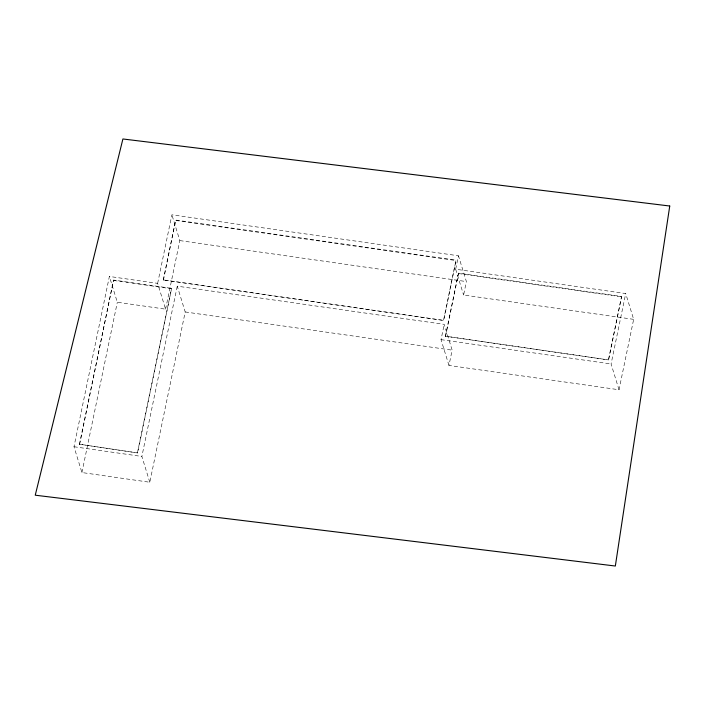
<?xml version="1.0" encoding="UTF-8"?>
<svg xmlns="http://www.w3.org/2000/svg" width="705" height="705" viewBox="0 0 705 705"><rect width="100%" height="100%" fill="white"/><g stroke="black" fill="none" stroke-linecap="round" stroke-linejoin="round"><path stroke-width="0.53" stroke-dasharray="3.52 2.64" d="M157.638 283.357L171.897 214.796L458.462 255.783L455.668 269.222L625.714 293.544L633.654 319.347L619.016 389.759L448.97 365.437L452.143 350.147L444.212 324.353L177.263 286.168L185.203 311.962L149.804 482.255L81.921 472.544L73.99 446.741L109.381 276.457L157.638 283.357L165.578 309.16L117.321 302.251L109.381 276.457M79.445 444.22L113.567 280.052L171.606 288.354L137.607 452.936L79.445 444.22L137.607 452.936M79.577 444.635L113.567 280.052M81.921 472.544L117.321 302.251M163.269 279.92L175.712 220.057L456.038 260.154L443.718 320.431L163.269 279.92L443.718 320.431M163.393 280.334L175.712 220.057M165.578 309.16L179.828 240.59L171.897 214.796M137.484 452.522L171.606 288.354M149.804 482.255L141.872 456.452L177.263 286.168M443.595 320.017L456.038 260.154M448.97 365.437L441.03 339.643L444.212 324.353M445.393 336.197L458.497 273.143L621.598 296.479L608.618 359.938L445.393 336.197L608.618 359.938M445.516 336.611L458.497 273.143M633.654 319.347L463.599 295.025L466.393 281.577L458.462 255.783M608.494 359.524L621.598 296.479M619.016 389.759L611.085 363.965L625.714 293.544M175.836 220.462L456.161 260.559M458.62 273.558L621.722 296.884M179.828 240.59L466.393 281.577M113.699 280.467L171.729 288.768M441.03 339.643L611.085 363.965M185.203 311.962L452.143 350.147M73.99 446.741L141.872 456.452M455.668 269.222L463.599 295.025"/><path stroke-width="1.06" d="M669.75 206.019L615.342 566.027L35.25 495.201L122.908 138.973L669.75 206.019"/></g></svg>
